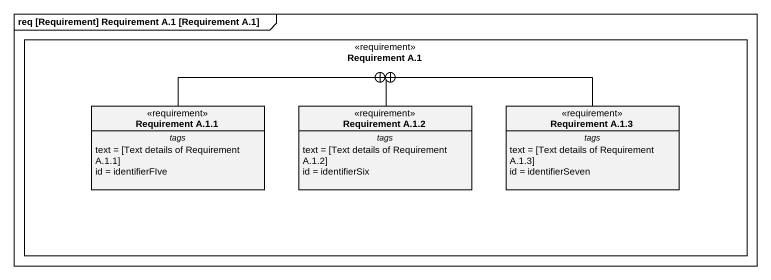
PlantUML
@startuml
mainframe req [Requirement] Requirement A.1 [Requirement A.1]
hide circle
hide empty members
rectangle "Requirement A.1" as Requirement_A_1 <<requirement>> {
  class "Requirement A.1.1" as Requirement_A_1_1 <<requirement>> {
    -- tags --
    text = [Text details of Requirement A.1.1]
    id = identifierFIve
  }
  class "Requirement A.1.2" as Requirement_A_1_2 <<requirement>> {
    -- tags --
    text = [Text details of Requirement A.1.2]
    id = identifierSix
  }
  class "Requirement A.1.3" as Requirement_A_1_3 <<requirement>> {
    -- tags --
    text = [Text details of Requirement A.1.3]
    id = identifierSeven
  }
}
Requirement_A_1_1 -right-+ Requirement_A_1
Requirement_A_1_2 -right-+ Requirement_A_1
Requirement_A_1_3 -left-+ Requirement_A_1
@enduml
